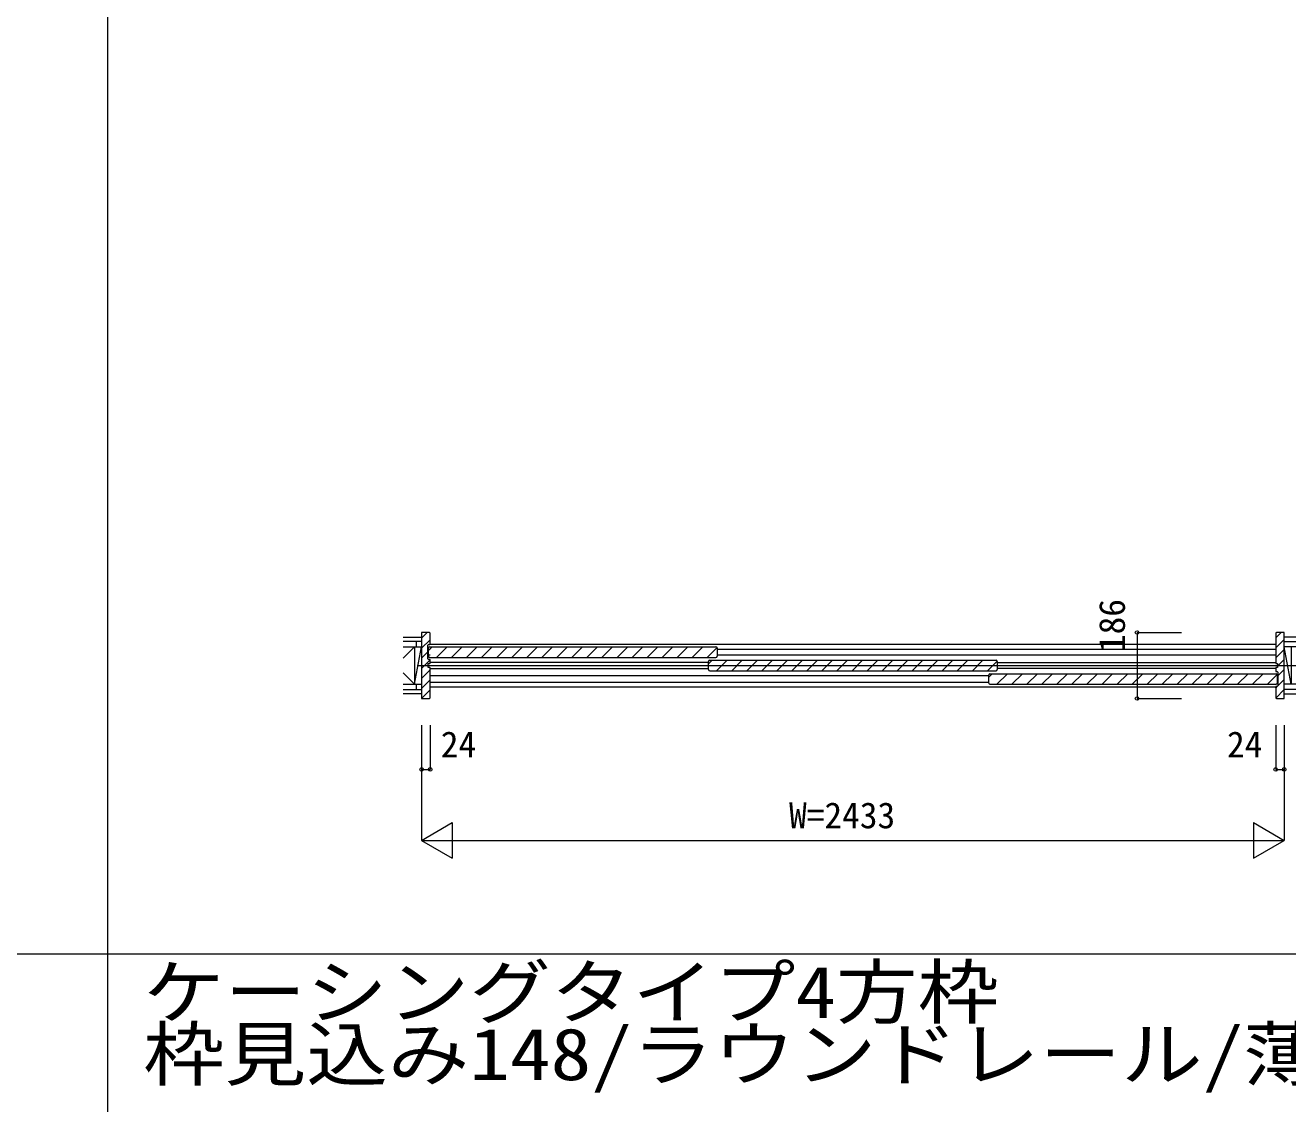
# Model space of a CAD drawing. Units: millimetres, scale not verified. Extents: x -21025 to 7656, y -14850 to 5150.
# Drawn here: x -9858 to -6297, y -12025 to -8984 of the extents above; entities that cross this region are included whole.
import ezdxf
from ezdxf.enums import TextEntityAlignment as Align

# ---------------------------------------------------------------- set-up
doc = ezdxf.new("R2010")
doc.units = ezdxf.units.MM
doc.header["$LTSCALE"] = 50
doc.layers.add('0-0_0', color=7, linetype='Continuous')
for name, color, linetype, lineweight in [('0-1_YKK_F1', 7, 'Continuous', 9), ('0-4_YKK_N1', 2, 'Continuous', 9), ('0-5_YKK_B1', 4, 'Continuous', 9), ('0-7_YKK_Z1', 7, 'Continuous', 9)]:
    doc.layers.add(name, color=color, linetype=linetype, lineweight=lineweight)
doc.styles.add('ＭＳ ゴシック', font='')
doc.styles.get('ＭＳ ゴシック').set_extended_font_data('MS Gothic')

msp = doc.modelspace()

# ---------------------------------------------------------------- linework, layer by layer
at = {"layer": '0-1_YKK_F1'}
for p, q in [((-9625, -14850), (-9625, 4650)), ((-21025, -11602.5), (7475, -11602.5))]:
    msp.add_line(p, q, dxfattribs=at)
at = {"layer": '0-4_YKK_N1'}
for p, q in [((-6721.79, -10696.5), (-6596.79, -10696.5)), ((-8739.68, -10957.5), (-8739.68, -11282.5)), ((-8715.68, -10957.5), (-8715.68, -11082.5)), ((-6330.68, -10957.5), (-6330.68, -11082.5)), ((-6306.68, -10957.5), (-6306.68, -11282.5)), ((-8739.68, -11082.5), (-8715.68, -11082.5)), ((-6330.68, -11082.5), (-6306.68, -11082.5)), ((-6393.29, -11232.5), (-6306.68, -11282.5)), ((-6393.29, -11232.5), (-6393.29, -11332.5)), ((-8739.68, -11282.5), (-6306.68, -11282.5)), ((-8739.68, -11282.5), (-8653.08, -11332.5)), ((-6393.29, -11332.5), (-6306.68, -11282.5))]:
    msp.add_line(p, q, dxfattribs=at)
for points in [[(-6721.79, -10696.5), (-6721.79, -10882.5), (-6596.79, -10882.5)], [(-8739.68, -11282.5), (-8653.08, -11232.5), (-8653.08, -11332.5)]]:
    msp.add_lwpolyline(points, dxfattribs=at)
for centre in [(-6721.79, -10696.5), (-6721.79, -10882.5), (-8739.68, -11082.5), (-8715.68, -11082.5), (-6330.68, -11082.5), (-6306.68, -11082.5)]:
    msp.add_circle(centre, 5, dxfattribs=at)
at = {"layer": '0-5_YKK_B1'}
for p, q in [((-8739.68, -10712.69), (-8723.49, -10696.5)), ((-8717.68, -10696.5), (-8739.68, -10696.5)), ((-8739.68, -10696.5), (-8739.68, -10882.5)), ((-8739.68, -10740.97), (-8715.68, -10716.97)), ((-8715.68, -10729.5), (-8715.68, -10698.5)), ((-6330.68, -10711.56), (-6315.62, -10696.5)), ((-6330.68, -10698.5), (-6330.68, -10783)), ((-6330.68, -10739.85), (-6306.68, -10715.85)), ((-6306.68, -10696.5), (-6328.68, -10696.5)), ((-6306.68, -10721.5), (-6306.68, -10696.5)), ((-8739.68, -10769.26), (-8721.68, -10751.26)), ((-8721.68, -10770.5), (-8721.68, -10732.5)), ((-8720.18, -10746.73), (-8709.96, -10736.5)), ((-8720.18, -10763.2), (-8720.18, -10739.8)), ((-8720.18, -10743), (-8715.68, -10743)), ((-8719.68, -10730.5), (-8716.68, -10730.5)), ((-8716.88, -10736.5), (-7909.48, -10736.5)), ((-8715.68, -10729), (-6330.68, -10729)), ((-8697.53, -10766.5), (-8667.53, -10736.5)), ((-8655.1, -10766.5), (-8625.1, -10736.5)), ((-8612.68, -10766.5), (-8582.68, -10736.5)), ((-8570.25, -10766.5), (-8540.25, -10736.5)), ((-8527.82, -10766.5), (-8497.82, -10736.5)), ((-8485.4, -10766.5), (-8455.4, -10736.5)), ((-8442.97, -10766.5), (-8412.97, -10736.5)), ((-8400.55, -10766.5), (-8370.55, -10736.5)), ((-8358.12, -10766.5), (-8328.12, -10736.5)), ((-8315.69, -10766.5), (-8285.69, -10736.5)), ((-8273.26, -10766.5), (-8243.27, -10736.5)), ((-8230.84, -10766.5), (-8200.84, -10736.5)), ((-8188.41, -10766.5), (-8158.41, -10736.5)), ((-8145.99, -10766.5), (-8115.99, -10736.5)), ((-8103.56, -10766.5), (-8073.56, -10736.5)), ((-8061.13, -10766.5), (-8031.13, -10736.5)), ((-8018.71, -10766.5), (-7988.71, -10736.5)), ((-7976.28, -10766.5), (-7946.28, -10736.5)), ((-7933.85, -10766.5), (-7906.3, -10738.94)), ((-7906.18, -10739.8), (-7906.18, -10763.2)), ((-7906.18, -10743), (-6330.68, -10743)), ((-6330.68, -10768.13), (-6306.68, -10744.13)), ((-6306.68, -10857.5), (-6306.68, -10721.5)), ((-8739.68, -10797.54), (-8715.68, -10773.54)), ((-8720.68, -10783.5), (-8716.18, -10783.5)), ((-8720.68, -10784.5), (-8720.68, -10783.5)), ((-8720.68, -10794.5), (-8720.68, -10784.5)), ((-8715.68, -10760), (-8720.18, -10760)), ((-8716.68, -10772.5), (-8719.68, -10772.5)), ((-8716.88, -10766.5), (-7909.48, -10766.5)), ((-8716.18, -10783.5), (-8715.68, -10783)), ((-8715.68, -10783), (-8715.68, -10773.5)), ((-7930.18, -10781), (-8715.68, -10781)), ((-7930.18, -10784.73), (-7919.96, -10774.5)), ((-7930.18, -10801.2), (-7930.18, -10777.8)), ((-7926.88, -10774.5), (-7119.48, -10774.5)), ((-7907.53, -10804.5), (-7877.53, -10774.5)), ((-6330.68, -10760), (-7906.18, -10760)), ((-7865.1, -10804.5), (-7835.1, -10774.5)), ((-7822.68, -10804.5), (-7792.68, -10774.5)), ((-7780.25, -10804.5), (-7750.25, -10774.5)), ((-7737.82, -10804.5), (-7707.82, -10774.5)), ((-7695.4, -10804.5), (-7665.4, -10774.5)), ((-7652.97, -10804.5), (-7622.97, -10774.5)), ((-7610.55, -10804.5), (-7580.54, -10774.5)), ((-7568.12, -10804.5), (-7538.12, -10774.5)), ((-7525.69, -10804.5), (-7495.69, -10774.5)), ((-7483.26, -10804.5), (-7453.27, -10774.5)), ((-7440.84, -10804.5), (-7410.84, -10774.5)), ((-7398.41, -10804.5), (-7368.41, -10774.5)), ((-7355.99, -10804.5), (-7325.99, -10774.5)), ((-7313.56, -10804.5), (-7283.56, -10774.5)), ((-7271.13, -10804.5), (-7241.13, -10774.5)), ((-7228.71, -10804.5), (-7198.71, -10774.5)), ((-7186.28, -10804.5), (-7156.28, -10774.5)), ((-7143.85, -10804.5), (-7116.3, -10776.94)), ((-7116.18, -10777.8), (-7116.18, -10801.2)), ((-7116.18, -10781), (-6330.68, -10781)), ((-6330.68, -10783), (-6330.18, -10783.5)), ((-6330.18, -10783.5), (-6325.68, -10783.5)), ((-6325.68, -10791.42), (-6306.68, -10772.42)), ((-6325.68, -10783.5), (-6325.68, -10784.5)), ((-6325.68, -10784.5), (-6325.68, -10794.5)), ((-8739.68, -10825.83), (-8715.68, -10801.83)), ((-8720.68, -10795.5), (-8720.68, -10794.5)), ((-8716.18, -10795.5), (-8720.68, -10795.5)), ((-8715.68, -10796), (-8716.18, -10795.5)), ((-8715.68, -10880.5), (-8715.68, -10796)), ((-8715.68, -10798), (-7930.06, -10798)), ((-7140.18, -10819), (-8715.68, -10819)), ((-7926.88, -10804.5), (-7119.48, -10804.5)), ((-7140.18, -10822.73), (-7129.96, -10812.5)), ((-7140.18, -10839.2), (-7140.18, -10815.8)), ((-7136.88, -10812.5), (-6329.48, -10812.5)), ((-7117.53, -10842.5), (-7087.53, -10812.5)), ((-6330.68, -10798), (-7116.18, -10798)), ((-7075.1, -10842.5), (-7045.1, -10812.5)), ((-7032.68, -10842.5), (-7002.68, -10812.5)), ((-6990.25, -10842.5), (-6960.25, -10812.5)), ((-6947.82, -10842.5), (-6917.82, -10812.5)), ((-6905.4, -10842.5), (-6875.4, -10812.5)), ((-6862.97, -10842.5), (-6832.97, -10812.5)), ((-6820.55, -10842.5), (-6790.54, -10812.5)), ((-6778.12, -10842.5), (-6748.12, -10812.5)), ((-6735.69, -10842.5), (-6705.69, -10812.5)), ((-6693.27, -10842.5), (-6663.26, -10812.5)), ((-6650.84, -10842.5), (-6620.84, -10812.5)), ((-6608.41, -10842.5), (-6578.41, -10812.5)), ((-6565.99, -10842.5), (-6535.99, -10812.5)), ((-6523.56, -10842.5), (-6493.56, -10812.5)), ((-6481.13, -10842.5), (-6451.13, -10812.5)), ((-6438.71, -10842.5), (-6408.71, -10812.5)), ((-6396.28, -10842.5), (-6366.28, -10812.5)), ((-6353.85, -10842.5), (-6326.3, -10814.94)), ((-6330.68, -10796.42), (-6329.77, -10795.5)), ((-6330.18, -10795.5), (-6330.68, -10796)), ((-6330.68, -10796), (-6330.68, -10805.5)), ((-6325.68, -10795.5), (-6330.18, -10795.5)), ((-6329.68, -10806.5), (-6326.68, -10806.5)), ((-6326.18, -10815.8), (-6326.18, -10839.2)), ((-6325.68, -10794.5), (-6325.68, -10795.5)), ((-6324.68, -10818.7), (-6306.68, -10800.7)), ((-6324.68, -10808.5), (-6324.68, -10846.5)), ((-8739.68, -10854.11), (-8715.68, -10830.11)), ((-8739.68, -10882.4), (-8715.68, -10858.4)), ((-8715.68, -10836), (-7140.18, -10836)), ((-8715.68, -10850), (-6330.68, -10850)), ((-7136.88, -10842.5), (-6329.48, -10842.5)), ((-6330.68, -10852.98), (-6326.12, -10848.42)), ((-6330.68, -10849.5), (-6330.68, -10880.5)), ((-6330.57, -10881.16), (-6306.68, -10857.27)), ((-6326.68, -10848.5), (-6329.68, -10848.5)), ((-6324.76, -10847.07), (-6306.68, -10828.98)), ((-6306.68, -10882.5), (-6306.68, -10857.5)), ((-8739.68, -10882.5), (-8717.68, -10882.5)), ((-6328.68, -10882.5), (-6306.68, -10882.5))]:
    msp.add_line(p, q, dxfattribs=at)
for centre, radius, start, end in [((-8717.68, -10698.5), 2, 0, 89.99998), ((-6328.68, -10698.5), 2, 90, 179.99998), ((-8719.68, -10732.5), 2, 90, 179.99998), ((-8716.88, -10739.8), 3.3, 90, 180), ((-8716.68, -10729.5), 1, 270, 359.99998), ((-7909.48, -10739.8), 3.3, 0, 90), ((-8719.68, -10770.5), 2, 180, 269.99998), ((-8716.88, -10763.2), 3.3, 180, 270), ((-8716.68, -10773.5), 1, 0, 89.99998), ((-7926.88, -10777.8), 3.3, 90, 180), ((-7909.48, -10763.2), 3.3, 270, 0), ((-7119.48, -10777.8), 3.3, 0, 90), ((-7926.88, -10801.2), 3.3, 180, 270), ((-7136.88, -10815.8), 3.3, 90, 180), ((-7119.48, -10801.2), 3.3, 270, 0), ((-6329.68, -10805.5), 1, 180, 269.99998), ((-6329.48, -10815.8), 3.3, 0, 90), ((-6326.68, -10808.5), 2, 0, 89.99998), ((-7136.88, -10839.2), 3.3, 180, 270), ((-6329.68, -10849.5), 1, 90, 179.99998), ((-6329.48, -10839.2), 3.3, 270, 0), ((-6326.68, -10846.5), 2, 270, 359.99998), ((-8717.68, -10880.5), 2, 270, 359.99998), ((-6328.68, -10880.5), 2, 180, 269.99998)]:
    msp.add_arc(centre, radius, start, end, dxfattribs=at)
at = {"layer": '0-7_YKK_Z1'}
for p, q in [((-8791.18, -10709.5), (-8739.68, -10709.5)), ((-6247.22, -10709.5), (-6306.68, -10709.5)), ((-8739.68, -10722), (-8791.18, -10722)), ((-8791.18, -10768.5), (-8759.68, -10737)), ((-8791.18, -10737), (-8739.68, -10737)), ((-8754.68, -10722), (-8754.68, -10737)), ((-6306.68, -10722), (-6247.22, -10722)), ((-6247.22, -10737), (-6306.68, -10737)), ((-8791.18, -10810.5), (-8759.68, -10842)), ((-8752.34, -10789.5), (-6255.84, -10789.5)), ((-8791.18, -10842), (-8739.68, -10842)), ((-8791.18, -10857), (-8739.68, -10857)), ((-8754.68, -10842), (-8754.68, -10857)), ((-6247.22, -10842), (-6306.68, -10842)), ((-6247.22, -10857), (-6306.68, -10857)), ((-8739.68, -10869.5), (-8791.18, -10869.5)), ((-6306.68, -10869.5), (-6247.22, -10869.5))]:
    msp.add_line(p, q, dxfattribs=at)
for points in [[(-8759.68, -10737), (-8759.68, -10842), (-8739.68, -10737)], [(-6286.68, -10737), (-6286.68, -10842), (-6306.68, -10737)]]:
    msp.add_lwpolyline(points, dxfattribs=at)

# ---------------------------------------------------------------- texts
at = {"layer": '0-0_0', "style": 'ＭＳ ゴシック', "width": 1.15}
for s, p in [('ケーシングタイプ4方枠', (-9525, -11827.5)), ('枠見込み148/ラウンドレール/薄敷居(シート)', (-9525, -12002.5))]:
    msp.add_text(s, height=146.6, dxfattribs=at).set_placement(p, align=Align.BOTTOM_LEFT)
at = {"layer": '0-4_YKK_N1', "color": 4, "style": 'ＭＳ ゴシック'}
msp.add_text('186', height=73.31, rotation=90, dxfattribs=at).set_placement((-6733.79, -10751.66), align=Align.BOTTOM_LEFT)
for s, p in [('24', (-8685.44, -11070.5)), ('24', (-6467.97, -11070.5)), ('W=2433', (-7703.18, -11270.5))]:
    msp.add_text(s, height=73.31, dxfattribs=at).set_placement(p, align=Align.BOTTOM_LEFT)

doc.saveas('drawing.dxf')
